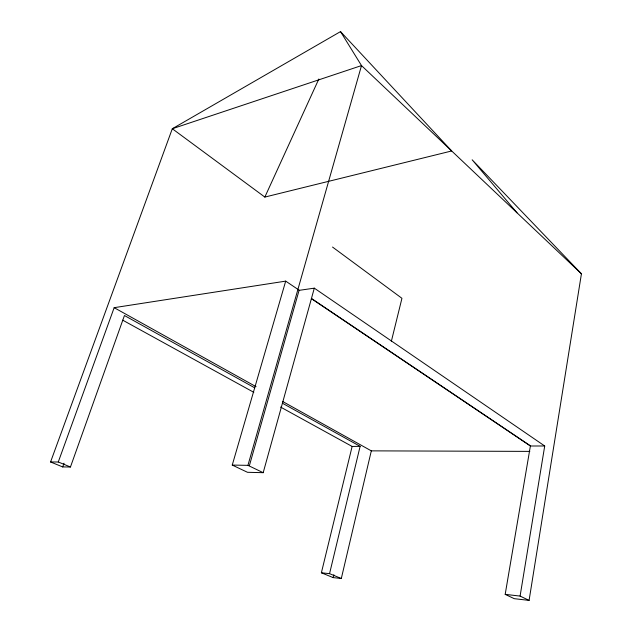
<?xml version="1.0" encoding="UTF-8"?>
<svg xmlns="http://www.w3.org/2000/svg" width="632" height="632" viewBox="0 0 632 632"><rect width="100%" height="100%" fill="white"/><g stroke="black" fill="none" stroke-linecap="round" stroke-linejoin="round"><path stroke-width="0.95" d="M311.339 298.612L530.39 446.002L505.181 594.372L514.243 598.67L529.087 600.4L581.432 273.79L472.159 159.801L517.008 212.802M529.087 600.4L520.089 596.079L544.713 445.987L314.309 288.16L299.078 290.357L249.379 465.666M280.545 407.048L352.127 446.445L321.38 572.789L333.143 577.601L341.312 578.501L371.316 450.861L282.733 401.533M341.312 578.501L329.556 573.659L360.122 446.342L282.425 403.216M333.143 577.601L333.854 574.733M391.342 341.351L401.944 298.312L332.527 247.057M299.615 290.499L285.696 281.129L232.252 465.073L247.499 472.302L263.196 472.681L314.309 288.16M232.252 465.073L247.934 465.349L361.504 65.586L340.514 31.6L172.307 128.738L50.568 461.976L62.702 466.937L70.452 467.001L124.449 315.526L254.799 387.882M62.702 466.937L64.029 463.232M50.568 461.976L58.278 461.984L114.163 307.673L285.696 281.129M581.432 273.79L361.504 65.586L172.307 128.738L264.848 197.073L318.836 79.008M264.848 197.073L451.69 150.961L340.514 31.6M352.127 446.445L360.122 446.342M530.39 446.002L544.713 445.987M371.316 450.861L529.837 451.39M321.38 572.789L329.556 573.659M505.181 594.372L520.089 596.079M58.278 461.984L70.452 467.001M247.934 465.349L263.196 472.681M122.711 320.171L253.811 392.33M114.163 307.673L256.071 386.689M311.892 298.762L530.517 445.908"/></g></svg>
